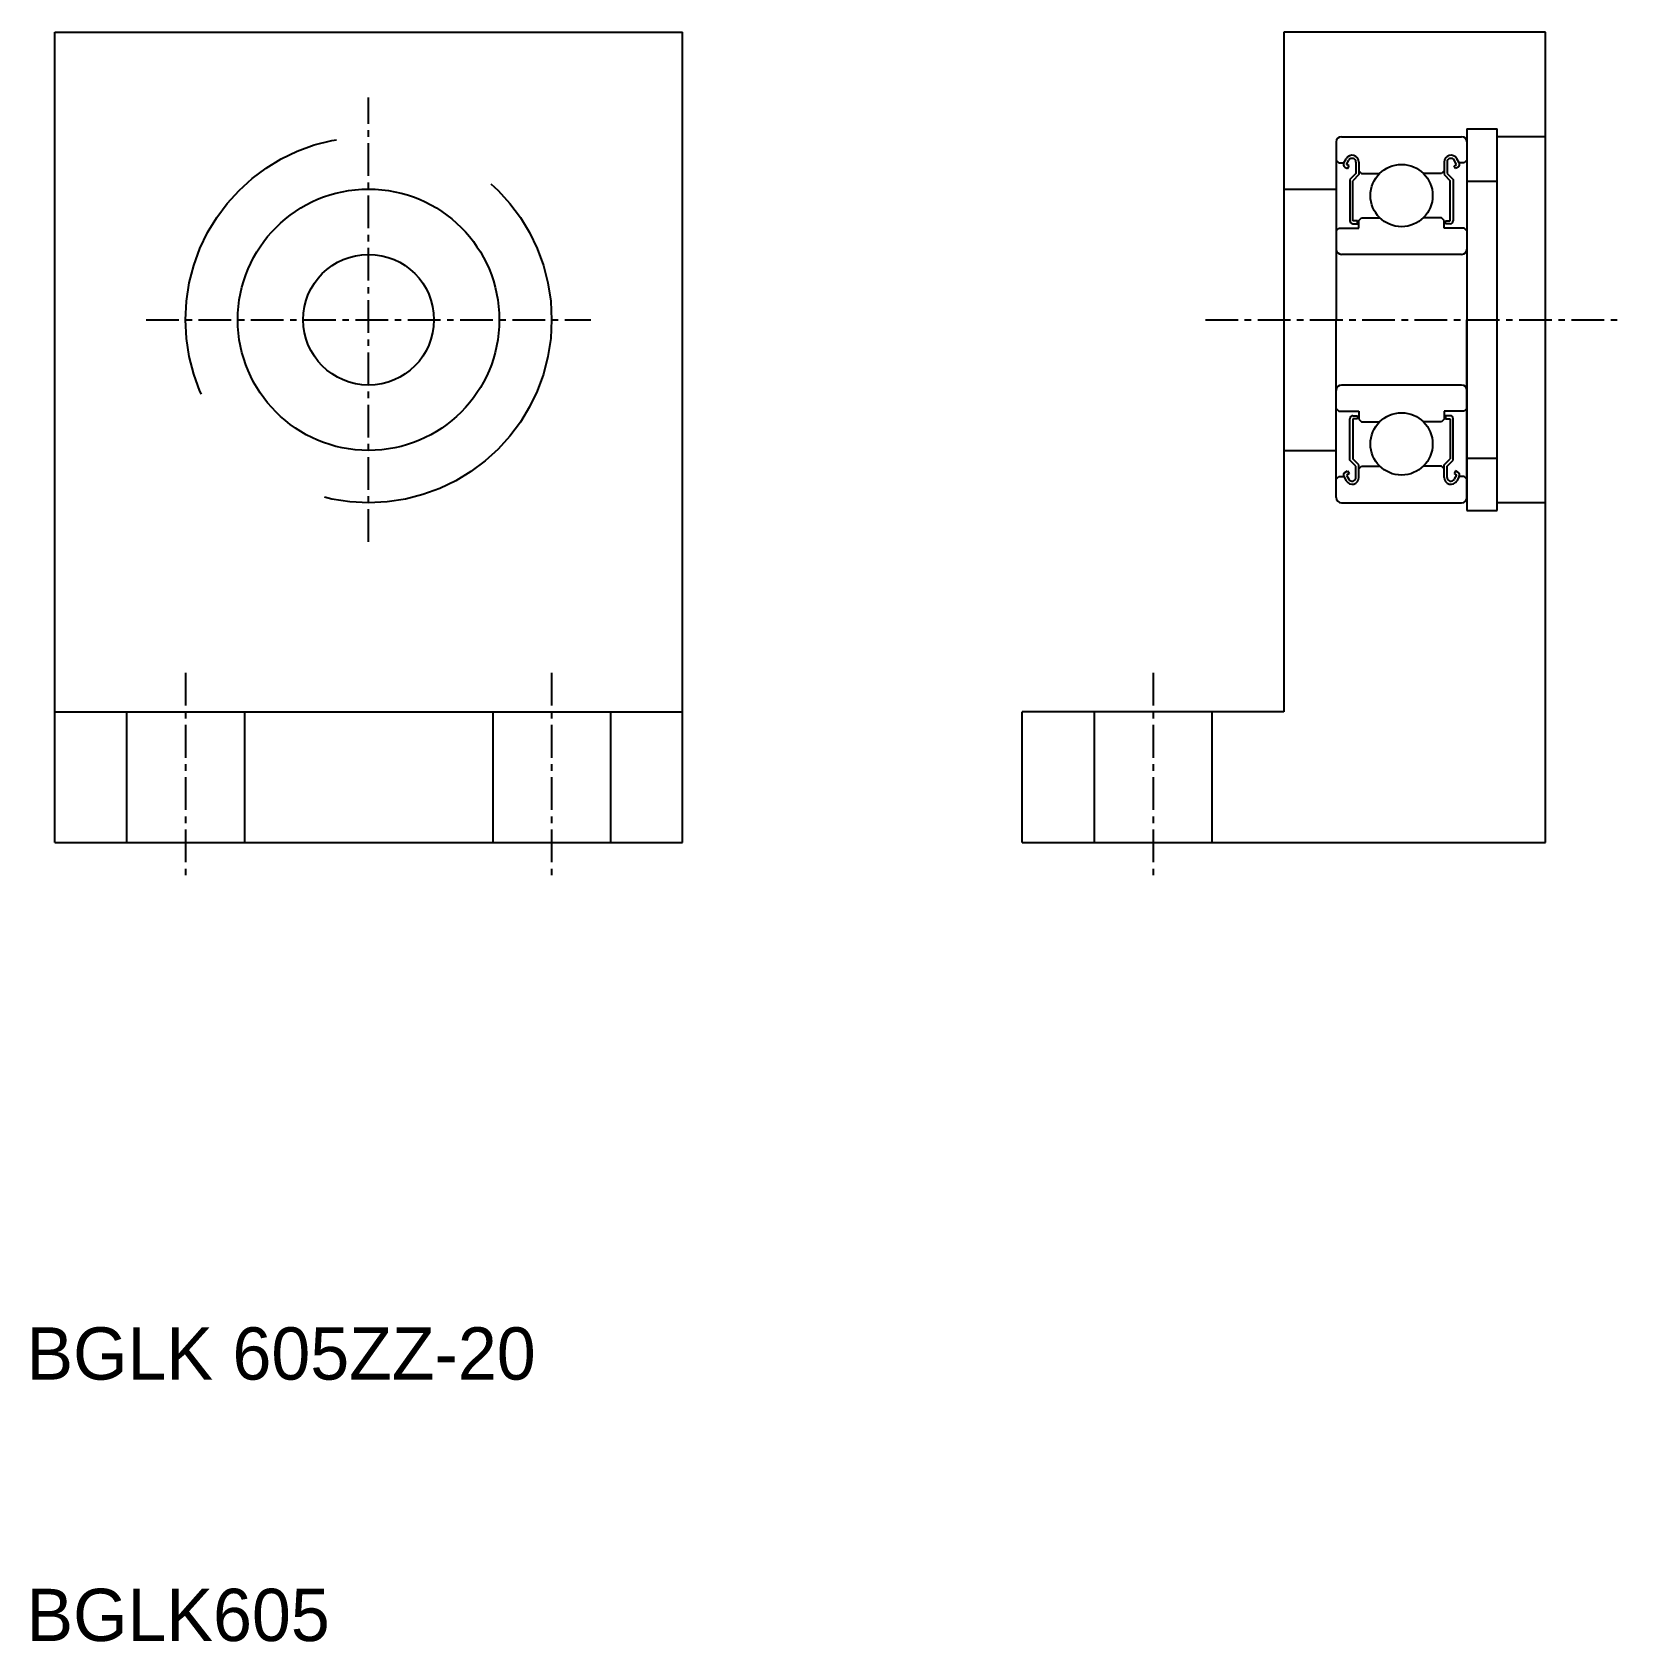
# Model space of a CAD drawing. Extents: x 102.2 to 163.1, y 68.3 to 129.9.
import ezdxf

# ---------------------------------------------------------------- set-up
doc = ezdxf.new("R2010")
doc.units = 0
doc.linetypes.add('CENTER', pattern=[2, 1.25, -0.25, 0.25, -0.25])
doc.linetypes.add('DASHED', pattern=[19.05, 12.7, -6.35])
doc.layers.get('0').update_dxf_attribs({"linetype": 'CONTINUOUS'})
doc.layers.add('CENTER', color=1, linetype='CENTER')

msp = doc.modelspace()

# ---------------------------------------------------------------- linework, layer by layer
for p, q in [((103.067, 98.916), (103.067, 129.916)), ((103.067, 129.916), (127.067, 129.916)), ((127.067, 98.916), (127.067, 129.916)), ((150.067, 129.916), (150.067, 103.916)), ((160.067, 129.916), (150.067, 129.916)), ((160.067, 98.916), (160.067, 129.916)), ((152.067, 125.716), (152.067, 118.916)), ((152.267, 125.916), (156.867, 125.916)), ((153.417, 125.916), (153.417, 125.916)), ((154.567, 125.916), (154.567, 125.916)), ((157.067, 126.216), (157.067, 118.916)), ((157.067, 126.216), (158.227, 126.216)), ((157.067, 125.716), (157.067, 118.916)), ((157.067, 125.716), (157.067, 111.616)), ((158.227, 111.616), (158.227, 126.216)), ((160.067, 125.916), (158.227, 125.916)), ((152.067, 125.016), (152.167, 124.916)), ((152.358, 124.916), (152.453, 125.076)), ((152.459, 124.858), (152.554, 125.018)), ((156.675, 124.858), (156.58, 125.018)), ((156.776, 124.916), (156.681, 125.076)), ((157.067, 125.016), (156.967, 124.916)), ((152.167, 124.916), (152.358, 124.916)), ((152.4, 124.757), (152.501, 124.699)), ((152.559, 124.8), (152.459, 124.858)), ((152.501, 124.699), (152.559, 124.8)), ((152.823, 124.516), (152.591, 124.283)), ((152.94, 124.468), (152.707, 124.235)), ((152.823, 124.946), (152.823, 124.516)), ((152.94, 124.946), (152.94, 124.468)), ((152.94, 124.616), (153.04, 124.516)), ((153.04, 124.516), (153.733, 124.516)), ((156.094, 124.516), (155.401, 124.516)), ((156.194, 124.616), (156.094, 124.516)), ((156.194, 124.946), (156.194, 124.468)), ((156.194, 124.468), (156.427, 124.235)), ((156.31, 124.946), (156.31, 124.516)), ((156.31, 124.516), (156.543, 124.283)), ((156.574, 124.8), (156.675, 124.858)), ((156.632, 124.699), (156.574, 124.8)), ((156.733, 124.757), (156.632, 124.699)), ((156.967, 124.916), (156.776, 124.916)), ((152.591, 124.283), (152.591, 122.702)), ((152.707, 122.702), (152.707, 124.235)), ((156.427, 122.702), (156.427, 124.235)), ((156.543, 124.283), (156.543, 122.702)), ((157.067, 124.216), (158.227, 124.216)), ((152.882, 122.702), (152.707, 122.702)), ((152.707, 122.586), (152.882, 122.586)), ((152.882, 122.586), (152.882, 122.702)), ((152.94, 122.716), (153.04, 122.816)), ((152.94, 122.416), (152.94, 122.716)), ((153.04, 122.816), (153.733, 122.816)), ((156.094, 122.816), (155.401, 122.816)), ((156.194, 122.716), (156.094, 122.816)), ((156.194, 122.416), (156.194, 122.716)), ((156.252, 122.702), (156.427, 122.702)), ((156.252, 122.586), (156.252, 122.702)), ((156.427, 122.586), (156.252, 122.586)), ((152.067, 122.316), (152.167, 122.416)), ((152.167, 122.416), (152.94, 122.416)), ((156.967, 122.416), (156.194, 122.416)), ((157.067, 122.316), (156.967, 122.416)), ((156.867, 121.416), (152.267, 121.416)), ((152.067, 112.116), (152.067, 118.916)), ((157.067, 112.116), (157.067, 118.916)), ((156.867, 116.416), (152.267, 116.416)), ((152.067, 115.516), (152.167, 115.416)), ((152.167, 115.416), (152.94, 115.416)), ((152.707, 115.246), (152.882, 115.246)), ((152.882, 115.246), (152.882, 115.13)), ((152.94, 115.416), (152.94, 115.116)), ((156.967, 115.416), (156.194, 115.416)), ((156.194, 115.416), (156.194, 115.116)), ((156.427, 115.246), (156.252, 115.246)), ((156.252, 115.246), (156.252, 115.13)), ((157.067, 115.516), (156.967, 115.416)), ((152.591, 113.549), (152.591, 115.13)), ((152.882, 115.13), (152.707, 115.13)), ((152.707, 115.13), (152.707, 113.597)), ((152.94, 115.116), (153.04, 115.016)), ((153.04, 115.016), (153.733, 115.016)), ((156.094, 115.016), (155.401, 115.016)), ((156.194, 115.116), (156.094, 115.016)), ((156.252, 115.13), (156.427, 115.13)), ((156.427, 115.13), (156.427, 113.597)), ((156.543, 113.549), (156.543, 115.13)), ((152.823, 113.316), (152.591, 113.549)), ((152.94, 113.364), (152.707, 113.597)), ((152.823, 112.886), (152.823, 113.316)), ((152.94, 112.886), (152.94, 113.364)), ((152.94, 113.216), (153.04, 113.316)), ((153.04, 113.316), (153.733, 113.316)), ((156.094, 113.316), (155.401, 113.316)), ((156.194, 113.216), (156.094, 113.316)), ((156.194, 113.364), (156.427, 113.597)), ((156.194, 112.886), (156.194, 113.364)), ((156.31, 113.316), (156.543, 113.549)), ((156.31, 112.886), (156.31, 113.316)), ((157.067, 113.616), (158.227, 113.616)), ((152.067, 112.816), (152.167, 112.916)), ((152.167, 112.916), (152.358, 112.916)), ((152.358, 112.916), (152.453, 112.755)), ((152.4, 113.075), (152.501, 113.133)), ((152.559, 113.032), (152.459, 112.974)), ((152.459, 112.974), (152.554, 112.814)), ((152.501, 113.133), (152.559, 113.032)), ((156.632, 113.133), (156.574, 113.032)), ((156.574, 113.032), (156.675, 112.974)), ((156.675, 112.974), (156.58, 112.814)), ((156.733, 113.075), (156.632, 113.133)), ((156.776, 112.916), (156.681, 112.755)), ((156.967, 112.916), (156.776, 112.916)), ((157.067, 112.816), (156.967, 112.916)), ((152.267, 111.916), (156.867, 111.916)), ((157.067, 111.616), (158.227, 111.616)), ((160.067, 111.916), (158.227, 111.916)), ((103.067, 103.916), (127.067, 103.916)), ((150.067, 103.916), (140.067, 103.916)), ((140.067, 98.916), (140.067, 103.916)), ((103.067, 98.916), (127.067, 98.916)), ((140.067, 98.916), (160.067, 98.916))]:
    msp.add_line(p, q)
at = {"color": 7, "linetype": 'CONTINUOUS'}
for p, q in [((150.067, 123.916), (152.067, 123.916)), ((150.067, 113.916), (152.067, 113.916))]:
    msp.add_line(p, q, dxfattribs=at)
at = {"color": 3, "linetype": 'DASHED'}
for p, q in [((105.817, 103.916), (105.817, 98.916)), ((110.317, 103.916), (110.317, 98.916)), ((119.817, 103.916), (119.817, 98.916)), ((124.317, 103.916), (124.317, 98.916)), ((142.817, 103.916), (142.817, 98.916)), ((147.317, 103.916), (147.317, 98.916))]:
    msp.add_line(p, q, dxfattribs=at)
msp.add_circle((115.067, 118.916), 7, dxfattribs=at)
for centre, radius in [((154.567, 123.666), 1.191), ((115.067, 118.916), 5), ((115.067, 118.916), 2.5), ((154.567, 114.166), 1.191)]:
    msp.add_circle(centre, radius)
for centre, radius, start, end in [((152.267, 125.716), 0.2, 90, 180), ((156.867, 125.716), 0.2, 0, 90), ((152.679, 124.946), 0.261, 0, 150.00011), ((152.679, 124.946), 0.145, 0, 149.99983), ((156.455, 124.946), 0.261, 29.99989, 180), ((156.455, 124.946), 0.145, 30.00017, 180), ((152.459, 124.858), 0.116, 150.00319, 239.99854), ((156.675, 124.858), 0.116, 300.00146, 29.99681), ((152.707, 122.702), 0.116, 180.00005, 270.00003), ((156.427, 122.702), 0.116, 269.99997, 359.99995), ((152.267, 121.616), 0.2, 180, 270), ((156.867, 121.616), 0.2, 270, 0), ((152.267, 116.216), 0.2, 90, 180), ((156.867, 116.216), 0.2, 0, 90), ((152.707, 115.13), 0.116, 89.99997, 179.99995), ((156.427, 115.13), 0.116, 0.00005, 90.00003), ((152.459, 112.974), 0.116, 120.00146, 209.99681), ((152.679, 112.886), 0.261, 209.99989, 0), ((152.679, 112.886), 0.145, 210.00017, 0), ((156.455, 112.886), 0.261, 180, 330.00011), ((156.455, 112.886), 0.145, 180, 329.99983), ((156.675, 112.974), 0.116, 330.00319, 59.99854), ((152.267, 112.116), 0.2, 180, 270), ((156.867, 112.116), 0.2, 270, 0)]:
    msp.add_arc(centre, radius, start, end)
at = {"layer": 'CENTER', "color": 1, "linetype": 'CENTER'}
for p, q in [((115.067, 110.416), (115.067, 127.416)), ((106.567, 118.916), (123.567, 118.916)), ((147.067, 118.916), (163.067, 118.916)), ((108.067, 105.416), (108.067, 97.416)), ((122.067, 105.416), (122.067, 97.416)), ((145.067, 105.416), (145.067, 97.416))]:
    msp.add_line(p, q, dxfattribs=at)

# ---------------------------------------------------------------- texts
for s, p in [('BGLK 605ZZ-20', (101.985, 78.376)), ('BGLK605', (101.985, 68.376))]:
    msp.add_text(s, height=2).set_placement(p)

doc.saveas('drawing.dxf')
